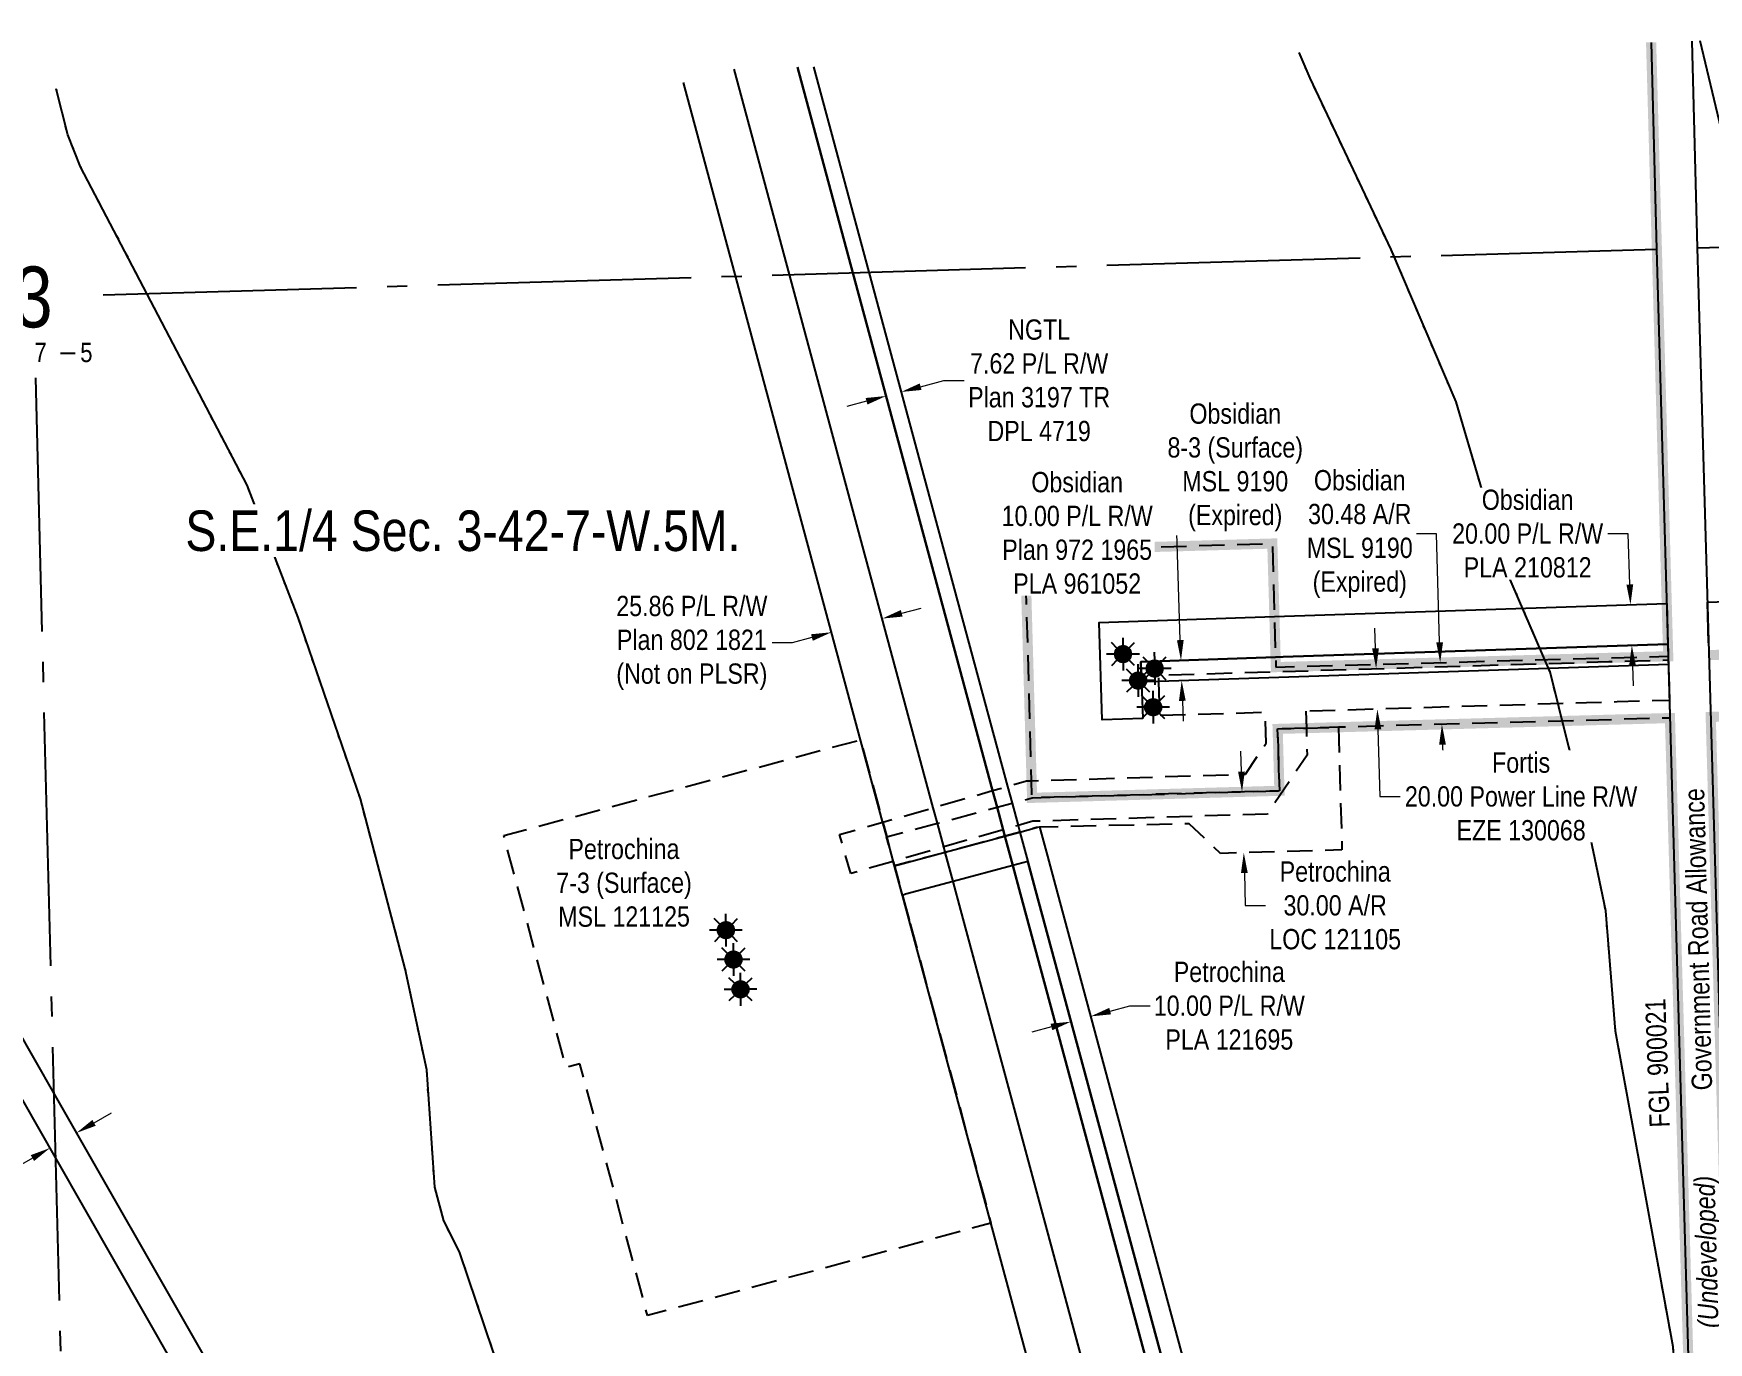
# Model space of a CAD drawing. Extents: x 632269 to 650517, y 5825252 to 5832959.
# Drawn here: x 640562 to 641387, y 5828021 to 5828667 of the extents above; entities that cross this region are included whole.
import ezdxf
from ezdxf.enums import TextEntityAlignment as Align

# ---------------------------------------------------------------- set-up
doc = ezdxf.new("R2010")
doc.units = 0
doc.header["$LTSCALE"] = 5
doc.header["$PDMODE"] = 35
doc.header["$PDSIZE"] = 10
for name, pattern in [('CENTERLINEX3', [5, 2.5, -1, 0.5, -1]), ('foc-ACCESSROAD', [3.75, 2.5, -1.25]), ('foc-FLOWLINE', [3.75, 2.5, -1.25]), ('foc-QUARTERLINE', [33, 25, -3, 2, -3]), ('foc-WHEELTRACKS', [2, 0.4, -1.6])]:
    doc.linetypes.add(name, pattern=pattern)
doc.layers.get('Defpoints').update_dxf_attribs({"color": 9})
for name, color, linetype in [('10', 1, 'Continuous'), ('9', 3, 'Continuous'), ('C-RW', 13, 'Continuous'), ('C-SYMBOL', 7, 'Continuous'), ('C-WS', 13, 'foc-ACCESSROAD'), ('C-WS-S', 8, 'Continuous'), ('F-AR', 190, 'foc-ACCESSROAD'), ('F-EZE', 190, 'foc-FLOWLINE'), ('F-RW', 190, 'Continuous'), ('F-WS', 190, 'foc-ACCESSROAD'), ('L-ROAD-T', 7, 'Continuous'), ('L-SEC', 7, 'Continuous'), ('L-SECLBL', 7, 'Continuous'), ('L-SECQ', 8, 'foc-QUARTERLINE'), ('T-WATER-P3', 160, 'foc-WHEELTRACKS')]:
    doc.layers.add(name, color=color, linetype=linetype)
doc.layers.add('AS-TRAPPER BOUNDARY', color=7, linetype='CENTERLINEX3', true_color=0xb85c00, transparency=0.6)
doc.layers.add('AS-TRAPPER-T', color=7, linetype='Continuous', true_color=0xc26100)
for name, color, linetype, lineweight in [('C-AR-T', 13, 'Continuous', 9), ('C-RW-T', 13, 'Continuous', 9), ('C-WS-T', 13, 'Continuous', 9), ('F-AR-T', 190, 'Continuous', 9), ('F-EZE-T', 190, 'Continuous', 9), ('F-RW-T', 190, 'Continuous', 9), ('F-WS-T', 190, 'Continuous', 9), ('T-TEXT', 48, 'Continuous', 18)]:
    doc.layers.add(name, color=color, linetype=linetype, lineweight=lineweight)
doc.styles.add('175L', font='ARIALN.TTF', dxfattribs={"height": 20})
doc.styles.add('80CG', font='ARIALN.TTF', dxfattribs={"height": 10})
doc.styles.add('80L', font='ARIALN.TTF', dxfattribs={"height": 10})
doc.styles.add('80LS', font='ARIALNI.TTF', dxfattribs={"height": 10})
doc.styles.add('foc-LtypeFont', font='ARIALN.TTF', dxfattribs={"height": 7.35})
doc.styles.add('SIMPLEX', font='ARIALN.TTF')
doc.linetypes.add('foc-TOPO-flowdirection-NOLINE', pattern='A,0,[">",foc-LtypeFont,S=0.3,R=0,X=0,Y=-0.945],-20,[">",foc-LtypeFont,S=0.3,R=0,X=0,Y=-0.945],0', length=20)
doc.dimstyles.new('Compass 5 000', dxfattribs={"dimscale": 5, "dimtxt": 9, "dimasz": 2, "dimexe": 0.2, "dimexo": 0.0625, "dimgap": 0.5, "dimtad": 0, "dimtih": 1, "dimtoh": 1, "dimzin": 0, "dimdsep": 46, "dimtxsty": '80CG', "dimcen": 0.1, "dimse1": 1, "dimse2": 1, "dimclrd": 256, "dimclrt": 256, "dimaunit": 1, "dimadec": 4, "dimazin": 0, "dimtfac": 0.06, "dimtofl": 0, "dimtmove": 0, "dimatfit": 1, "dimfxl": 0.2, "dimtolj": 1, "dimtzin": 0, "dimlwd": -1, "dimarcsym": 0})

# ---------------------------------------------------------------- blocks, each defined once
blk = doc.blocks.new('L-SECLBL')
at = {"layer": '9', "color": 7}
for p, q in [((-5.08, -27.83), (-12.29, -27.83)), ((20.7, -27.83), (13.5, -27.83))]:
    blk.add_line(p, q, dxfattribs=at)
at = {"layer": '10', "color": 2, "style": 'SIMPLEX'}
blk.add_attdef('SEC', text='', height=30, dxfattribs=at).set_placement((0, 0), align=Align.MIDDLE)
at = {"layer": '10', "color": 5, "style": '80L'}
blk.add_attdef('TWP', text='', height=9.5, dxfattribs=at).set_placement((-14.43, -27.37), align=Align.MIDDLE_RIGHT)
blk.add_attdef('RGE', text='', height=9.5, dxfattribs=at).set_placement((3.62, -27.37), align=Align.MIDDLE_CENTER)
blk.add_attdef('MER', text='', height=9.5, dxfattribs=at).set_placement((23.17, -27.37), align=Align.MIDDLE_LEFT)
blk = doc.blocks.new('*D398')
at = {"layer": 'Defpoints', "color": 0, "transparency": 16777216}
for p in [(641112.53, 5828004.28), (641083.06, 5827996.33), (641091.82, 5827963.84)]:
    blk.add_point(p, dxfattribs=at)
at = {"layer": 'F-RW-T', "transparency": 16777216}
for p, q in [((641130.95, 5827974.4), (641140.61, 5827977.01)), ((641082.17, 5827961.24), (641067.3, 5827957.23)), ((641067.3, 5827957.23), (641057.3, 5827957.23))]:
    blk.add_line(p, q, dxfattribs=at)
for points in [[(641130.52, 5827976.01), (641131.39, 5827972.79), (641121.3, 5827971.8)], [(641081.73, 5827962.85), (641082.6, 5827959.63), (641091.82, 5827963.84)]]:
    blk.add_solid(points, dxfattribs=at)
at = {"layer": 'F-RW-T', "transparency": 16777216, "insert": (641017.84, 5827957.23), "char_height": 10, "attachment_point": 5, "style": '80CG'}
blk.add_mtext('\\A1;NGTL\\P30.48 P/L R/W\\PPlan 1267 MC\\PDPL 448', dxfattribs=at)
blk = doc.blocks.new('*D401')
at = {"layer": 'Defpoints', "color": 0, "transparency": 16777216}
for p in [(640989.32, 5828490.05), (640983.39, 5828482.76), (640990.75, 5828484.74)]:
    blk.add_point(p, dxfattribs=at)
at = {"layer": 'F-RW-T', "transparency": 16777216}
for p, q in [((640998.97, 5828492.65), (641010.41, 5828495.73)), ((641010.41, 5828495.73), (641020.41, 5828495.73)), ((640972.31, 5828485.46), (640962.65, 5828482.86))]:
    blk.add_line(p, q, dxfattribs=at)
for points in [[(640998.54, 5828494.26), (640999.4, 5828491.04), (640989.32, 5828490.05)], [(640971.87, 5828487.07), (640972.74, 5828483.85), (640981.96, 5828488.06)]]:
    blk.add_solid(points, dxfattribs=at)
at = {"layer": 'F-RW-T', "transparency": 16777216, "insert": (641057.41, 5828495.73), "char_height": 10, "attachment_point": 5, "style": '80CG'}
blk.add_mtext('\\A1;NGTL\\P7.62 P/L R/W\\PPlan 3197 TR\\PDPL 4719', dxfattribs=at)
blk = doc.blocks.new('*D438')
at = {"layer": 'Defpoints', "color": 0, "transparency": 16777216}
for p in [(641279.85, 5828355.33), (641224.14, 5828333.67), (641280.45, 5828335.35)]:
    blk.add_point(p, dxfattribs=at)
at = {"layer": 'F-EZE-T', "transparency": 16777216}
for p, q in [((641223.24, 5828363.64), (641222.94, 5828373.63)), ((641224.44, 5828323.67), (641225.43, 5828290.57)), ((641225.43, 5828290.57), (641235.43, 5828290.57))]:
    blk.add_line(p, q, dxfattribs=at)
for points in [[(641224.91, 5828363.69), (641221.57, 5828363.59), (641223.54, 5828353.64)], [(641226.1, 5828323.72), (641222.77, 5828323.62), (641224.14, 5828333.67)]]:
    blk.add_solid(points, dxfattribs=at)
at = {"layer": 'F-EZE-T', "transparency": 16777216, "insert": (641295.02, 5828290.57), "char_height": 10, "attachment_point": 5, "style": '80CG', "bg_fill": 3, "box_fill_scale": 1.1, "bg_fill_color": 256, "bg_fill_true_color": 13158600, "bg_fill_transparency": 0}
blk.add_mtext('\\A1;Fortis\\P20.00 Power Line R/W\\PEZE 130068', dxfattribs=at)
blk = doc.blocks.new('*D481')
at = {"layer": 'Defpoints', "color": 0, "transparency": 16777216}
for p in [(641168.89, 5828293.21), (641169.74, 5828263.23), (641158.29, 5828262.9)]:
    blk.add_point(p, dxfattribs=at)
at = {"layer": 'F-AR-T', "transparency": 16777216}
for p, q in [((641157.14, 5828302.88), (641156.86, 5828312.88)), ((641158.57, 5828252.9), (641159.03, 5828236.86)), ((641159.03, 5828236.86), (641169.03, 5828236.86))]:
    blk.add_line(p, q, dxfattribs=at)
for points in [[(641158.81, 5828302.93), (641155.48, 5828302.83), (641157.43, 5828292.89)], [(641160.24, 5828252.95), (641156.91, 5828252.86), (641158.29, 5828262.9)]]:
    blk.add_solid(points, dxfattribs=at)
at = {"layer": 'F-AR-T', "transparency": 16777216, "insert": (641203.36, 5828236.86), "char_height": 10, "attachment_point": 5, "style": '80CG'}
blk.add_mtext('\\A1;Petrochina\\P30.00 A/R\\PLOC 121105', dxfattribs=at)
blk = doc.blocks.new('*D523')
at = {"layer": 'C-AR-T', "transparency": 16777216}
for p, q in [((641253.37, 5828420.03), (641243.37, 5828420.03)), ((641254.86, 5828366.63), (641253.37, 5828420.03)), ((641256.26, 5828316.16), (641256.54, 5828306.16))]:
    blk.add_line(p, q, dxfattribs=at)
for points in [[(641256.52, 5828366.67), (641253.19, 5828366.58), (641255.13, 5828356.63)], [(641257.93, 5828316.2), (641254.59, 5828316.11), (641255.98, 5828326.15)]]:
    blk.add_solid(points, dxfattribs=at)
at = {"layer": 'Defpoints', "color": 0, "transparency": 16777216}
for p in [(641255.13, 5828356.63), (641260.15, 5828356.77), (641261, 5828326.29)]:
    blk.add_point(p, dxfattribs=at)
at = {"layer": 'C-AR-T', "transparency": 16777216, "insert": (641215.47, 5828420.03), "char_height": 10, "attachment_point": 5, "style": '80CG'}
blk.add_mtext('\\A1;Obsidian\\P30.48 A/R\\PMSL 9190\\P(Expired)', dxfattribs=at)
blk = doc.blocks.new('*D593')
at = {"layer": 'Defpoints', "color": 0, "transparency": 16777216}
for p in [(640551.76, 5828179.01), (640538.74, 5828171.57), (640569.76, 5828117.28)]:
    blk.add_point(p, dxfattribs=at)
at = {"layer": 'F-RW-T', "transparency": 16777216}
for p, q in [((640591.47, 5828129.68), (640600.15, 5828134.64)), ((640561.08, 5828112.32), (640545.32, 5828103.31)), ((640545.32, 5828103.31), (640535.32, 5828103.31))]:
    blk.add_line(p, q, dxfattribs=at)
for points in [[(640590.64, 5828131.13), (640592.29, 5828128.23), (640582.78, 5828124.72)], [(640560.25, 5828113.77), (640561.91, 5828110.87), (640569.76, 5828117.28)]]:
    blk.add_solid(points, dxfattribs=at)
at = {"layer": 'F-RW-T', "transparency": 16777216, "insert": (640496.24, 5828103.31), "char_height": 10, "attachment_point": 5, "style": '80CG'}
blk.add_mtext('\\A1;Harvest\\P15.00 P/L R/W\\PPlan 082 3721\\PPLA 041813', dxfattribs=at)
blk = doc.blocks.new('*D634')
at = {"layer": 'Defpoints', "color": 0, "transparency": 16777216}
for p in [(641082.77, 5828182.17), (641073.68, 5828177.47), (641083.33, 5828180.08)]:
    blk.add_point(p, dxfattribs=at)
at = {"layer": 'F-RW-T', "transparency": 16777216}
for p, q in [((641092.42, 5828184.78), (641102.08, 5828187.39)), ((641102.08, 5828187.39), (641112.08, 5828187.39)), ((641063.46, 5828176.96), (641053.8, 5828174.35))]:
    blk.add_line(p, q, dxfattribs=at)
for points in [[(641091.99, 5828186.39), (641092.86, 5828183.17), (641082.77, 5828182.17)], [(641063.02, 5828178.57), (641063.89, 5828175.35), (641073.11, 5828179.57)]]:
    blk.add_solid(points, dxfattribs=at)
at = {"layer": 'F-RW-T', "transparency": 16777216, "insert": (641151.16, 5828187.39), "char_height": 10, "attachment_point": 5, "style": '80CG'}
blk.add_mtext('\\A1;Petrochina\\P10.00 P/L R/W\\PPLA 121695', dxfattribs=at)
blk = doc.blocks.new('*D660')
at = {"layer": 'C-RW-T', "transparency": 16777216}
for p, q in [((641347.77, 5828420.18), (641337.77, 5828420.18)), ((641348.61, 5828395.11), (641347.77, 5828420.18)), ((641349.94, 5828355.14), (641350.27, 5828345.14))]:
    blk.add_line(p, q, dxfattribs=at)
for points in [[(641350.27, 5828395.17), (641346.94, 5828395.06), (641348.94, 5828385.12)], [(641351.6, 5828355.19), (641348.27, 5828355.08), (641349.6, 5828365.13)]]:
    blk.add_solid(points, dxfattribs=at)
at = {"layer": 'Defpoints', "color": 0, "transparency": 16777216}
for p in [(641328.52, 5828384.44), (641348.94, 5828385.12), (641329.18, 5828364.45)]:
    blk.add_point(p, dxfattribs=at)
at = {"layer": 'C-RW-T', "transparency": 16777216, "insert": (641298.24, 5828420.18), "char_height": 10, "attachment_point": 5, "style": '80CG', "bg_fill": 3, "box_fill_scale": 1.1, "bg_fill_color": 256, "bg_fill_true_color": 13158600, "bg_fill_transparency": 0}
blk.add_mtext('\\A1;Obsidian\\P20.00 P/L R/W\\PPLA 210812', dxfattribs=at)
blk = doc.blocks.new('*D690')
at = {"layer": 'C-RW-T', "transparency": 16777216}
for p, q in [((641125.24, 5828420.53), (641115.24, 5828420.53)), ((641127.01, 5828367.71), (641125.24, 5828420.53)), ((641128.01, 5828337.73), (641128.34, 5828327.74))]:
    blk.add_line(p, q, dxfattribs=at)
for points in [[(641128.67, 5828367.77), (641125.34, 5828367.65), (641127.34, 5828357.72)], [(641129.67, 5828337.79), (641126.34, 5828337.68), (641127.67, 5828347.73)]]:
    blk.add_solid(points, dxfattribs=at)
at = {"layer": 'Defpoints', "color": 0, "transparency": 16777216}
for p in [(641150.73, 5828358.5), (641127.67, 5828347.73), (641151.06, 5828348.51)]:
    blk.add_point(p, dxfattribs=at)
at = {"layer": 'C-RW-T', "transparency": 16777216, "insert": (641076.16, 5828420.53), "char_height": 10, "attachment_point": 5, "style": '80CG', "bg_fill": 3, "box_fill_scale": 1.1, "bg_fill_color": 256, "bg_fill_true_color": 13158600, "bg_fill_transparency": 0}
blk.add_mtext('\\A1;Obsidian\\P10.00 P/L R/W\\PPlan 972 1965\\PPLA 961052', dxfattribs=at)
blk = doc.blocks.new('GAS')
h = blk.add_hatch(color=255)
h.dxf.hatch_style = 1
edge = h.paths.add_edge_path()
edge.add_arc((0, 0), 0.9, 0, 360)
for p, q in [((-0.81, 0), (-1.62, 0)), ((-0.57, 0.57), (-1.14, 1.14)), ((0, 0.81), (0, 1.62)), ((0.57, 0.57), (1.14, 1.14)), ((1.62, 0), (0.81, 0)), ((-0.57, -0.57), (-1.14, -1.14)), ((0, -0.81), (0, -1.62)), ((1.14, -1.14), (0.57, -0.57))]:
    blk.add_line(p, q)
blk.add_circle((0, 0), 0.8)
blk = doc.blocks.new('label_road_undeveloped')
at = {"layer": 'L-ROAD-T', "style": '80L'}
blk.add_text('Government Road Allowance', height=10, dxfattribs=at).set_placement((0, 0), align=Align.MIDDLE_CENTER)
at = {"layer": 'T-TEXT', "style": '80LS'}
blk.add_text('(Undeveloped)', height=10, dxfattribs=at).set_placement((-154.19, 0), align=Align.MIDDLE_CENTER)
blk = doc.blocks.new('*D820')
at = {"layer": 'Defpoints', "color": 0, "transparency": 16777216}
for p in [(640974.22, 5828399.71), (640949.26, 5828392.97), (640955.03, 5828371.57)]:
    blk.add_point(p, dxfattribs=at)
at = {"layer": 'F-RW-T', "transparency": 16777216}
for p, q in [((640989.65, 5828380.91), (640999.3, 5828383.52)), ((640935.72, 5828366.36), (640925.72, 5828366.36)), ((640945.38, 5828368.97), (640935.72, 5828366.36))]:
    blk.add_line(p, q, dxfattribs=at)
for points in [[(640989.21, 5828382.52), (640990.08, 5828379.3), (640979.99, 5828378.31)], [(640944.94, 5828370.58), (640945.81, 5828367.36), (640955.03, 5828371.57)]]:
    blk.add_solid(points, dxfattribs=at)
at = {"layer": 'F-RW-T', "transparency": 16777216, "insert": (640886.19, 5828366.36), "char_height": 10, "attachment_point": 5, "style": '80CG'}
blk.add_mtext('\\A1;25.86 P/L R/W\\PPlan 802 1821\\P(Not on PLSR)', dxfattribs=at)

msp = doc.modelspace()

# ---------------------------------------------------------------- linework, layer by layer
at = {"layer": 'AS-TRAPPER BOUNDARY', "const_width": 4.998, "flags": 128}
msp.add_lwpolyline([(641387.633, 5828360.312), (641494.756, 5828363.105), (641423.185, 5828664.295)], dxfattribs=at)
msp.add_lwpolyline([(641404.884, 5827757.872), (641388.505, 5828329.824), (641501.938, 5828332.881), (641561.258, 5828083.162), (641563.686, 5828072.922), (641567.348, 5828057.517), (641569.808, 5828047.191), (641582.871, 5827992.031), (641584.918, 5827982.307), (641593.225, 5827942.884), (641596.315, 5827928.22), (641610.899, 5827859.01), (641621.156, 5827810.337), (641623.232, 5827800.485), (641627.36, 5827780.896), (641630.793, 5827764.595)], close=True, dxfattribs=at)
at = {"layer": 'C-RW'}
for points in [[(641407.373, 5828561.966), (641383.329, 5828663.136)], [(641387.458, 5828366.391), (641386.887, 5828386.377), (641448.514, 5828388.545)]]:
    msp.add_lwpolyline(points, dxfattribs=at)
for points in [[(641108.495, 5828329.029), (641088.512, 5828328.39), (641086.975, 5828376.402), (641173.403, 5828379.276), (641366.786, 5828385.711), (641367.359, 5828365.726), (641177.677, 5828359.396), (641173.977, 5828359.273), (641107.598, 5828357.058), (641107.923, 5828347.07), (641108.495, 5828329.029)], [(641116.449, 5828347.354), (641107.932, 5828347.07), (641107.598, 5828357.058), (641173.977, 5828359.273), (641177.677, 5828359.397), (641367.36, 5828365.726), (641367.471, 5828361.811), (641367.53, 5828359.756), (641367.581, 5828357.958), (641367.645, 5828355.74), (641116.449, 5828347.354)]]:
    msp.add_lwpolyline(points, close=True, dxfattribs=at)
at = {"layer": 'C-WS', "flags": 128}
msp.add_lwpolyline([(641368.153, 5828337.982), (641368.403, 5828329.268), (641204.979, 5828324.743), (641189.144, 5828324.304), (641174.992, 5828323.913), (641175.867, 5828293.412), (641053.927, 5828289.932), (641053.688, 5828298.335), (641050.466, 5828411.816), (641172.368, 5828415.314), (641173.977, 5828359.273), (641174.117, 5828354.381), (641367.53, 5828359.756), (641367.581, 5828357.958), (641367.645, 5828355.74), (641368.153, 5828337.982)], close=True, dxfattribs=at)
at = {"layer": 'F-AR', "flags": 128}
msp.add_lwpolyline([(641204.979, 5828324.743), (641206.715, 5828264.281), (641146.751, 5828262.57), (641131.33, 5828277.135), (641057.571, 5828275.517), (641056.051, 5828275.237), (641047.914, 5828273.008), (641040.56, 5828270.988), (641011.111, 5828263.061), (640986.06, 5828256.384), (640985.462, 5828258.615), (640982.234, 5828270.655), (641007.224, 5828277.374), (641036.672, 5828285.292), (641044.03, 5828287.271), (641053.927, 5828289.932), (641175.867, 5828293.412), (641174.992, 5828323.913), (641189.144, 5828324.304), (641204.979, 5828324.743)], close=True, dxfattribs=at)
at = {"layer": 'F-EZE', "flags": 128}
msp.add_lwpolyline([(641188.908, 5828332.609), (641189.144, 5828324.304), (641189.52, 5828311.049), (641169.964, 5828281.943), (641054.238, 5828278.358), (641047.008, 5828276.28), (641039.676, 5828274.177), (641010.361, 5828265.761), (640985.466, 5828258.618), (640964.546, 5828252.61), (640959.031, 5828271.817), (640980.287, 5828277.921), (641005.151, 5828285.057), (641034.463, 5828293.473), (641041.788, 5828295.576), (641051.123, 5828298.256), (641053.688, 5828298.335), (641159.096, 5828301.6), (641169.363, 5828316.881), (641168.933, 5828332.011), (641116.956, 5828330.453), (641116.449, 5828347.354), (641116.357, 5828350.427), (641326.725, 5828356.733), (641338.311, 5828357.081), (641341.706, 5828357.182), (641367.581, 5828357.958), (641367.645, 5828355.74), (641368.153, 5828337.982), (641342.306, 5828337.207), (641337.249, 5828337.056), (641327.324, 5828336.758), (641188.908, 5828332.609)], close=True, dxfattribs=at)
at = {"layer": 'F-RW'}
for points in [[(641125.105, 5827840.49), (641018.778, 5828234.565), (641014.978, 5828248.658), (641011.101, 5828263.064), (641010.361, 5828265.761), (641007.224, 5828277.373), (641005.151, 5828285.057), (640964.058, 5828437.369), (640934.274, 5828547.934), (640906.986, 5828649.287)], [(640938.301, 5828650.197), (640965.585, 5828548.855), (640993.484, 5828445.29), (641034.463, 5828293.473), (641036.672, 5828285.292), (641039.676, 5828274.176), (641040.548, 5828270.985), (641044.429, 5828256.576), (641048.233, 5828242.478), (641152.293, 5827856.999)], [(641152.293, 5827856.999), (641048.232, 5828242.478), (641044.429, 5828256.576), (641040.546, 5828270.985), (641039.675, 5828274.176), (641036.672, 5828285.292), (641034.463, 5828293.473), (640993.484, 5828445.29), (640965.585, 5828548.856), (640938.301, 5828650.197)], [(640946.129, 5828650.425), (640973.411, 5828549.086), (641000.838, 5828447.271), (641041.788, 5828295.576), (641044.03, 5828287.271), (641047.008, 5828276.278), (641047.901, 5828273.004), (641051.786, 5828258.556), (641055.592, 5828244.457), (641159.079, 5827861.121)], [(641159.08, 5827861.121), (641055.594, 5828244.458), (641051.788, 5828258.558), (641044.435, 5828256.58), (641014.983, 5828248.661), (640991.56, 5828242.363), (640990.018, 5828241.833), (640986.058, 5828256.394), (641011.108, 5828263.091), (641040.558, 5828271.008), (641047.912, 5828273.021), (641056.051, 5828275.237), (641057.555, 5828275.577), (641061.448, 5828261.155), (641061.448, 5828261.155), (641065.255, 5828247.053), (641096.245, 5828132.261), (641167.985, 5827866.529)]]:
    msp.add_lwpolyline(points, dxfattribs=at)
msp.add_lwpolyline([(640638.339, 5827735.309), (640623.351, 5827734.869), (640623.169, 5827740.03), (640622.823, 5827749.801), (640622.181, 5827769.729), (640609.939, 5827799.39), (640631.017, 5828010.071), (640572.458, 5828112.564), (640501.738, 5828236.34), (640487.074, 5828275.443), (640472.519, 5828314.257), (640471.135, 5828317.947), (640476.122, 5828319.867), (640485.176, 5828323.213), (640502.916, 5828275.906), (640515.355, 5828242.738), (640571.641, 5828144.222), (640646.415, 5828013.348), (640625.225, 5827801.677), (640637.018, 5827772.868), (640637.165, 5827770.237), (640637.813, 5827750.268), (640638.159, 5827740.442), (640638.339, 5827735.309)], close=True, dxfattribs=at)
at = {"layer": 'F-WS', "flags": 128}
msp.add_lwpolyline([(640993.8, 5828227.854), (641029.918, 5828094.037), (641033.658, 5828080.177), (640864.356, 5828034.672), (640831.012, 5828158.728), (640824.254, 5828156.912), (640793.506, 5828271.314), (640969.332, 5828318.572), (640980.286, 5828277.924), (640982.247, 5828270.658), (640984.434, 5828262.506), (640985.475, 5828258.624), (640986.073, 5828256.401), (640990.028, 5828241.816), (640993.8, 5828227.854)], close=True, dxfattribs=at)
at = {"layer": 'L-SEC'}
for p, q in [((641359.105, 5828662.432), (641361.782, 5828560.538)), ((641379.213, 5828663.016), (641381.892, 5828561.066)), ((641361.782, 5828560.538), (641384.776, 5827757.272)), ((641381.891, 5828561.113), (641404.884, 5827757.872))]:
    msp.add_line(p, q, dxfattribs=at)
at = {"layer": 'L-SECQ'}
for p, q in [((641381.892, 5828561.066), (642185.982, 5828586.34)), ((640595.96, 5828537.93), (641361.782, 5828560.538)), ((640562.525, 5828496.941), (640582.25, 5827733.669))]:
    msp.add_line(p, q, dxfattribs=at)
at = {"layer": 'T-WATER-P3', "flags": 128}
for points in [[(641379.869, 5827928.675), (641376.361, 5827942.263), (641369.921, 5828019.33), (641341.6, 5828174.861), (641336.716, 5828234.276), (641326.102, 5828285.314), (641316.65, 5828322.784), (641310.745, 5828346.19), (641309.292, 5828351.95), (641287.037, 5828403.733), (641262.926, 5828485.261), (641230.924, 5828560.292), (641190.981, 5828644.845), (641185.649, 5828657.389)], [(640841.284, 5827880.086), (640835.82, 5827893.212), (640821.085, 5827944.362), (640809.428, 5827973.686), (640788.305, 5828016.974), (640771.612, 5828066.09), (640763.919, 5828081.305), (640759.485, 5828097.965), (640755.456, 5828155.815), (640744.907, 5828205.671), (640722.752, 5828289.489), (640692.076, 5828378.847), (640666.904, 5828444.093), (640584.825, 5828601.093), (640578.501, 5828616.765), (640572.862, 5828639.573)]]:
    msp.add_lwpolyline(points, dxfattribs=at)
at = {"layer": 'T-WATER-P3', "linetype": 'foc-TOPO-flowdirection-NOLINE', "flags": 128}
for points in [[(641379.869, 5827928.675), (641376.361, 5827942.263), (641369.921, 5828019.33), (641341.6, 5828174.861), (641336.716, 5828234.276), (641326.102, 5828285.314), (641316.65, 5828322.784), (641310.745, 5828346.19), (641309.292, 5828351.95), (641287.037, 5828403.733), (641262.926, 5828485.261), (641230.924, 5828560.292), (641190.981, 5828644.845), (641185.649, 5828657.389)], [(640841.284, 5827880.086), (640835.82, 5827893.212), (640821.085, 5827944.362), (640809.428, 5827973.686), (640788.305, 5828016.974), (640771.612, 5828066.09), (640763.919, 5828081.305), (640759.485, 5828097.965), (640755.456, 5828155.815), (640744.907, 5828205.671), (640722.752, 5828289.489), (640692.076, 5828378.847), (640666.904, 5828444.093), (640584.825, 5828601.093), (640578.501, 5828616.765), (640572.862, 5828639.573)]]:
    msp.add_lwpolyline(points, dxfattribs=at)

# ---------------------------------------------------------------- block references
at = {"layer": 'C-WS-S', "xscale": 4.998345000000032, "yscale": 4.998345000000032, "zscale": 4.998345000000032, "rotation": 0.08236396073204832}
for p in [(640902.979, 5828224.692), (640906.718, 5828210.218), (640910.193, 5828195.515)]:
    msp.add_blockref('GAS', p, dxfattribs=at)
at = {"layer": 'L-ROAD-T', "rotation": 91.53707647304364}
msp.add_blockref('label_road_undeveloped', (641382.235, 5828220.172), dxfattribs=at)
at = {"layer": 'L-SECLBL'}
msp.add_blockref('L-SECLBL', (640561.492, 5828536.913), dxfattribs=at).add_auto_attribs({'SEC': '3', 'TWP': '42', 'RGE': '7', 'MER': '5'})

# ---------------------------------------------------------------- texts
at = {"layer": 'F-WS-T', "insert": (640852.749, 5828247.994), "char_height": 9.99669, "width": 66.23769, "attachment_point": 5, "rotation": 0.092594, "style": '80CG'}
msp.add_mtext('\\A1;Petrochina\\P7-3 (Surface)\\PMSL 121125', dxfattribs=at)

# ---------------------------------------------------------------- dimensions: what is measured, and where the dimension line sits
at = {"layer": 'C-AR-T', "color": 3}
dim = msp.add_linear_dim(base=(641255.134, 5828356.632), p1=(641260.996, 5828326.294), p2=(641260.149, 5828356.772), angle=91.59197, text='Obsidian\\P30.48 A/R\\PMSL 9190\\P(Expired)', dimstyle='Compass 5 000', dxfattribs=at)
dim.commit()
dim.dimension.update_dxf_attribs({"geometry": '*D523', "text_midpoint": (641215.47, 5828420.033), "dimtype": 161})
at = {"layer": 'F-AR-T'}
dim = msp.add_linear_dim(base=(641158.286, 5828262.899), p1=(641168.886, 5828293.213), p2=(641169.742, 5828263.226), angle=271.634797, text='Petrochina\\P30.00 A/R\\PLOC 121105', dimstyle='Compass 5 000', dxfattribs=at)
dim.commit()
dim.dimension.update_dxf_attribs({"geometry": '*D481', "text_midpoint": (641203.364, 5828236.86), "dimtype": 161})
at = {"layer": 'F-RW-T'}
dim = msp.add_aligned_dim(p1=(641073.677, 5828177.475), p2=(641083.335, 5828180.082), distance=2.167, text='Petrochina\\P10.00 P/L R/W\\PPLA 121695', dimstyle='Compass 5 000', dxfattribs=at)
dim.commit()
dim.dimension.update_dxf_attribs({"geometry": '*D634', "text_midpoint": (641151.161, 5828187.387)})
dim = msp.add_linear_dim(base=(640569.765, 5828117.279), p1=(640551.764, 5828179.012), p2=(640538.744, 5828171.572), angle=209.741672, text='Harvest\\P15.00 P/L R/W\\PPlan 082 3721\\PPLA 041813', dimstyle='Compass 5 000', dxfattribs=at)
dim.commit()
dim.dimension.update_dxf_attribs({"geometry": '*D593', "text_midpoint": (640496.237, 5828103.312), "dimtype": 161})
at = {"layer": 'F-RW-T', "color": 3}
dim = msp.add_linear_dim(base=(641091.822, 5827963.843), p1=(641112.533, 5828004.284), p2=(641083.057, 5827996.331), angle=195.099614, text='NGTL\\P30.48 P/L R/W\\PPlan 1267 MC\\PDPL 448', dimstyle='Compass 5 000', dxfattribs=at)
dim.commit()
dim.dimension.update_dxf_attribs({"geometry": '*D398', "text_midpoint": (641017.84, 5827957.228), "dimtype": 161})

# ---------------------------------------------------------------- next in the draw order: texts
at = {"layer": 'C-SYMBOL', "color": 3, "insert": (640773.338, 5828431.637), "char_height": 19.9935, "width": 275.07217, "attachment_point": 2, "style": '175L', "bg_fill": 3, "box_fill_scale": 1.15, "bg_fill_color": 256, "bg_fill_true_color": 256, "bg_fill_transparency": 0}
msp.add_mtext('S.E.1/4 Sec. 3-42-7-W.5M.', dxfattribs=at)

# ---------------------------------------------------------------- next in the draw order: linework, layer by layer
at = {"layer": 'AS-TRAPPER BOUNDARY', "const_width": 4.998, "flags": 128}
msp.add_lwpolyline([(640328.204, 5828632.46), (640333.99, 5828391.08), (640422.927, 5828393.691), (640427.229, 5828273.688), (640427.285, 5828271.767), (640386.294, 5828270.565), (640405.528, 5827728.552), (641180.753, 5827751.27), (641168.584, 5827796.654), (641225.021, 5827798.336), (641226.319, 5827752.595), (641384.776, 5827757.272), (641368.403, 5828329.268), (641174.992, 5828323.913), (641175.867, 5828293.412), (641053.927, 5828289.932), (641050.466, 5828411.816), (641172.368, 5828415.314), (641173.977, 5828359.273), (641174.117, 5828354.381), (641367.53, 5828359.756), (641359.105, 5828662.432)], dxfattribs=at)
at = {"layer": 'F-RW', "flags": 128}
for points in [[(641149.425, 5827750.35), (641137.42, 5827794.852), (641133.298, 5827810.13), (641130.535, 5827820.374), (641125.105, 5827840.49), (641121.034, 5827855.579), (641018.778, 5828234.565), (641014.983, 5828248.661), (641011.108, 5828263.091), (641010.361, 5828265.761), (641007.224, 5828277.373), (641005.151, 5828285.057), (640964.058, 5828437.369), (640934.274, 5828547.934), (640906.986, 5828649.287)], [(641122.86, 5827749.569), (641112.46, 5827788.119), (641108.339, 5827803.396), (641105.575, 5827813.643), (641100.147, 5827833.752), (641096.075, 5827848.845), (640993.819, 5828227.831), (640990.02, 5828241.939), (640986.175, 5828256.26), (640985.434, 5828258.911), (640982.267, 5828270.63), (640980.192, 5828278.323), (640939.099, 5828430.636), (640909.312, 5828541.209), (640882.023, 5828642.566)]]:
    msp.add_lwpolyline(points, dxfattribs=at)

# ---------------------------------------------------------------- next in the draw order: dimensions: what is measured, and where the dimension line sits
at = {"layer": 'F-RW-T', "color": 3}
dim = msp.add_linear_dim(base=(640955.034, 5828371.573), p1=(640974.219, 5828399.709), p2=(640949.26, 5828392.975), angle=195.098446, text='25.86 P/L R/W\\PPlan 802 1821\\P(Not on PLSR)', dimstyle='Compass 5 000', dxfattribs=at)
dim.commit()
dim.dimension.update_dxf_attribs({"geometry": '*D820', "text_midpoint": (640886.188, 5828366.363), "dimtype": 161})

# ---------------------------------------------------------------- next in the draw order: texts
at = {"layer": 'AS-TRAPPER-T', "insert": (641362.32, 5828159.22), "char_height": 9.99669, "width": 63.21004, "attachment_point": 5, "rotation": 92.032506, "style": '80CG', "bg_fill": 3, "box_fill_scale": 1.15, "bg_fill_color": 256, "bg_fill_true_color": 256, "bg_fill_transparency": 0}
msp.add_mtext('\\A1;FGL 900021', dxfattribs=at)

# ---------------------------------------------------------------- next in the draw order: dimensions: what is measured, and where the dimension line sits
at = {"layer": 'C-RW-T'}
for base, p1, p2, angle, text, picture, middle in [((641127.672, 5828347.729), (641150.728, 5828358.497), (641151.062, 5828348.51), 271.912023, 'Obsidian\\P10.00 P/L R/W\\PPlan 972 1965\\PPLA 961052', '*D690', (641076.159, 5828420.532)), ((641348.938, 5828385.117), (641329.185, 5828364.452), (641328.52, 5828384.437), 91.90593, 'Obsidian\\P20.00 P/L R/W\\PPLA 210812', '*D660', (641298.235, 5828420.18))]:
    dim = msp.add_linear_dim(base=base, p1=p1, p2=p2, angle=angle, text=text, dimstyle='Compass 5 000', override={"dimtfill": 1}, dxfattribs=at)
    dim.commit()
    dim.dimension.update_dxf_attribs({"geometry": picture, "text_midpoint": middle, "dimtype": 161})

# ---------------------------------------------------------------- next in the draw order: block references
at = {"layer": 'C-WS-S', "xscale": 4.998345000000032, "yscale": 4.998345000000032, "zscale": 4.998345000000032, "rotation": 0.08236396073204832}
for p in [(641098.773, 5828360.796), (641106.2, 5828347.764), (641114.368, 5828353.677), (641113.63, 5828334.622)]:
    msp.add_blockref('GAS', p, dxfattribs=at)

# ---------------------------------------------------------------- next in the draw order: texts
at = {"layer": 'C-WS-T', "insert": (641154.088, 5828452.873), "char_height": 9.99669, "width": 78.97562, "attachment_point": 5, "style": '80CG', "bg_fill": 2}
msp.add_mtext('\\A1;Obsidian\\P8-3 (Surface)\\PMSL 9190\\P(Expired)', dxfattribs=at)

# ---------------------------------------------------------------- next in the draw order: dimensions: what is measured, and where the dimension line sits
at = {"layer": 'F-EZE-T', "color": 3}
dim = msp.add_linear_dim(base=(641224.139, 5828333.665), p1=(641279.852, 5828355.328), p2=(641280.45, 5828335.353), angle=271.717041, text='Fortis\\P20.00 Power Line R/W\\PEZE 130068', dimstyle='Compass 5 000', override={"dimtfill": 1}, dxfattribs=at)
dim.commit()
dim.dimension.update_dxf_attribs({"geometry": '*D438', "text_midpoint": (641295.021, 5828290.569), "dimtype": 161})
at = {"layer": 'F-RW-T'}
dim = msp.add_linear_dim(base=(640989.316, 5828490.046), p1=(640983.391, 5828482.758), p2=(640990.745, 5828484.739), angle=15.076508, text='NGTL\\P7.62 P/L R/W\\PPlan 3197 TR\\PDPL 4719', dimstyle='Compass 5 000', dxfattribs=at)
dim.commit()
dim.dimension.update_dxf_attribs({"geometry": '*D401', "text_midpoint": (641057.414, 5828495.729), "dimtype": 161})

doc.saveas('drawing.dxf')
